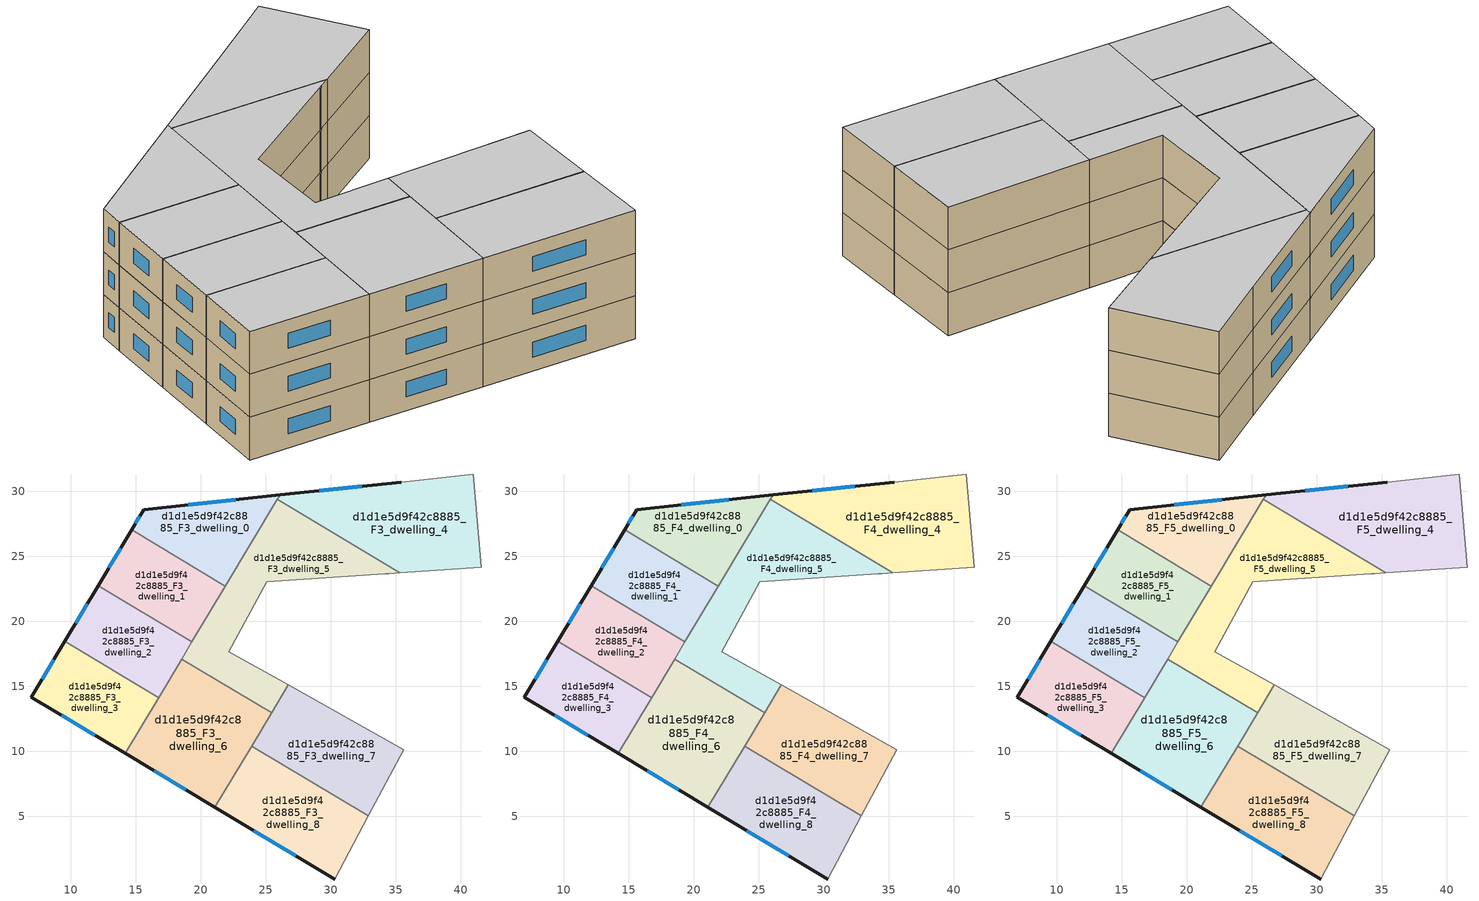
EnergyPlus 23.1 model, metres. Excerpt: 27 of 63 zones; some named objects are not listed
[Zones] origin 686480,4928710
d1d1e5d9f42c8885_F3_dwelling_0
 floor to d1d1e5d9f42c8885_F2_dwelling_0 (EU_floor_Construction): 26.11,29.73 21.91,22.71 14.69,27.04 15.62,28.61 z9
 wall outside (EU_wall_Construction): 26.11,29.73 15.62,28.61 14.69,27.04 z9:12
 wall to d1d1e5d9f42c8885_F3_dwelling_1 (EU_wall_Construction): 14.69,27.04 21.91,22.71 z9:12
 wall to d1d1e5d9f42c8885_F3_dwelling_5 (EU_wall_Construction): 21.91,22.71 25.91,29.38 z9:12
 wall to d1d1e5d9f42c8885_F3_dwelling_4 (EU_wall_Construction): 25.91,29.38 26.01,29.55 26.11,29.73 z9:12
 window (EU_Window_Construction): 15.32,28.1 14.99,27.55 / 22.7,29.36 19.04,28.97 z9.98:11.02
d1d1e5d9f42c8885_F3_dwelling_1
 floor to d1d1e5d9f42c8885_F2_dwelling_1 (EU_floor_Construction): 21.91,22.71 19.34,18.42 12.12,22.75 14.69,27.04 z9
 wall outside (EU_wall_Construction): 14.69,27.04 12.12,22.75 z9:12
 wall to d1d1e5d9f42c8885_F3_dwelling_2 (EU_wall_Construction): 12.12,22.75 19.34,18.42 z9:12
 wall to d1d1e5d9f42c8885_F3_dwelling_5 (EU_wall_Construction): 19.34,18.42 21.91,22.71 z9:12
 window (EU_Window_Construction): 13.85,25.65 12.95,24.15 z9.98:11.02
d1d1e5d9f42c8885_F3_dwelling_2
 floor to d1d1e5d9f42c8885_F2_dwelling_2 (EU_floor_Construction): 19.34,18.42 16.77,14.13 9.55,18.46 12.12,22.75 z9
 wall outside (EU_wall_Construction): 12.12,22.75 9.55,18.46 z9:12
 wall to d1d1e5d9f42c8885_F3_dwelling_3 (EU_wall_Construction): 9.55,18.46 16.77,14.13 z9:12
 wall to d1d1e5d9f42c8885_F3_dwelling_6 (EU_wall_Construction): 16.77,14.13 18.55,17.11 z9:12
 wall to d1d1e5d9f42c8885_F3_dwelling_5 (EU_wall_Construction): 18.55,17.11 19.34,18.42 z9:12
 window (EU_Window_Construction): 11.28,21.36 10.38,19.86 z9.98:11.02
d1d1e5d9f42c8885_F3_dwelling_3
 floor to d1d1e5d9f42c8885_F2_dwelling_3 (EU_floor_Construction): 16.77,14.13 14.2,9.84 6.97,14.18 9.55,18.46 z9
 wall outside (EU_wall_Construction): 9.55,18.46 6.97,14.18 14.2,9.84 z9:12
 wall to d1d1e5d9f42c8885_F3_dwelling_6 (EU_wall_Construction): 14.2,9.84 16.77,14.13 z9:12
 window (EU_Window_Construction): 9.32,12.77 11.85,11.25 / 8.71,17.07 7.81,15.57 z9.98:11.02
d1d1e5d9f42c8885_F3_dwelling_4
 floor to d1d1e5d9f42c8885_F2_dwelling_4 (EU_floor_Construction): 41,31.34 41.59,24.15 35.33,23.73 25.91,29.38 26.01,29.55 26.11,29.73 35.44,30.72 z9
 wall outside (EU_wall_Construction): 35.44,30.72 26.11,29.73 z9:12
 wall adiabatic (EU_wall_Construction): 35.33,23.73 41.59,24.15 41,31.34 35.44,30.72 z9:12
 wall to d1d1e5d9f42c8885_F3_dwelling_5 (EU_wall_Construction): 25.91,29.38 35.33,23.73 z9:12
 window (EU_Window_Construction): 32.41,30.4 29.15,30.05 z9.98:11.02
d1d1e5d9f42c8885_F3_dwelling_5
 floor to d1d1e5d9f42c8885_F2_dwelling_5 (EU_floor_Construction): 35.33,23.73 34.46,23.67 34.2,23.65 25.08,23.04 22.18,17.68 26.75,15.12 25.46,12.96 18.55,17.11 25.91,29.38 z9
 wall adiabatic (EU_wall_Construction): 26.75,15.12 22.18,17.68 25.08,23.04 34.2,23.65 34.46,23.67 35.33,23.73 z9:12
 wall to d1d1e5d9f42c8885_F3_dwelling_6 (EU_wall_Construction): 18.55,17.11 25.46,12.96 z9:12
 wall to d1d1e5d9f42c8885_F3_dwelling_7 (EU_wall_Construction): 25.46,12.96 26.75,15.12 z9:12
d1d1e5d9f42c8885_F3_dwelling_6
 floor to d1d1e5d9f42c8885_F2_dwelling_6 (EU_floor_Construction): 25.46,12.96 21.11,5.7 14.2,9.84 18.55,17.11 z9
 wall outside (EU_wall_Construction): 14.2,9.84 21.11,5.7 z9:12
 wall to d1d1e5d9f42c8885_F3_dwelling_8 (EU_wall_Construction): 21.11,5.7 23.93,10.41 z9:12
 wall to d1d1e5d9f42c8885_F3_dwelling_7 (EU_wall_Construction): 23.93,10.41 25.46,12.97 z9:12
 window (EU_Window_Construction): 16.44,8.5 18.86,7.05 z9.98:11.02
d1d1e5d9f42c8885_F3_dwelling_7
 floor to d1d1e5d9f42c8885_F2_dwelling_7 (EU_floor_Construction): 35.64,10.14 32.91,5.04 23.93,10.41 26.75,15.12 z9
 wall adiabatic (EU_wall_Construction): 32.91,5.04 35.64,10.14 26.75,15.12 z9:12
 wall to d1d1e5d9f42c8885_F3_dwelling_8 (EU_wall_Construction): 23.93,10.41 32.91,5.04 z9:12
d1d1e5d9f42c8885_F3_dwelling_8
 floor to d1d1e5d9f42c8885_F2_dwelling_8 (EU_floor_Construction): 32.91,5.04 30.3,0.19 21.11,5.7 23.93,10.41 z9
 wall outside (EU_wall_Construction): 21.11,5.7 30.3,0.19 z9:12
 wall adiabatic (EU_wall_Construction): 30.3,0.19 32.91,5.04 z9:12
 window (EU_Window_Construction): 24.1,3.91 27.31,1.98 z9.98:11.02
d1d1e5d9f42c8885_F4_dwelling_0
 floor to d1d1e5d9f42c8885_F3_dwelling_0 (EU_floor_Construction): 26.11,29.73 21.91,22.71 14.69,27.04 15.62,28.61 z12
 wall outside (EU_wall_Construction): 26.11,29.73 15.62,28.61 14.69,27.04 z12:15
 wall to d1d1e5d9f42c8885_F4_dwelling_1 (EU_wall_Construction): 14.69,27.04 21.91,22.71 z12:15
 wall to d1d1e5d9f42c8885_F4_dwelling_5 (EU_wall_Construction): 21.91,22.71 25.91,29.38 z12:15
 wall to d1d1e5d9f42c8885_F4_dwelling_4 (EU_wall_Construction): 25.91,29.38 26.01,29.55 26.11,29.73 z12:15
 window (EU_Window_Construction): 15.32,28.1 14.99,27.55 / 22.7,29.36 19.04,28.97 z12.98:14.02
d1d1e5d9f42c8885_F4_dwelling_1
 floor to d1d1e5d9f42c8885_F3_dwelling_1 (EU_floor_Construction): 21.91,22.71 19.34,18.42 12.12,22.75 14.69,27.04 z12
 wall outside (EU_wall_Construction): 14.69,27.04 12.12,22.75 z12:15
 wall to d1d1e5d9f42c8885_F4_dwelling_2 (EU_wall_Construction): 12.12,22.75 19.34,18.42 z12:15
 wall to d1d1e5d9f42c8885_F4_dwelling_5 (EU_wall_Construction): 19.34,18.42 21.91,22.71 z12:15
 window (EU_Window_Construction): 13.85,25.65 12.95,24.15 z12.98:14.02
d1d1e5d9f42c8885_F4_dwelling_2
 floor to d1d1e5d9f42c8885_F3_dwelling_2 (EU_floor_Construction): 19.34,18.42 16.77,14.13 9.55,18.46 12.12,22.75 z12
 wall outside (EU_wall_Construction): 12.12,22.75 9.55,18.46 z12:15
 wall to d1d1e5d9f42c8885_F4_dwelling_3 (EU_wall_Construction): 9.55,18.46 16.77,14.13 z12:15
 wall to d1d1e5d9f42c8885_F4_dwelling_6 (EU_wall_Construction): 16.77,14.13 18.55,17.11 z12:15
 wall to d1d1e5d9f42c8885_F4_dwelling_5 (EU_wall_Construction): 18.55,17.11 19.34,18.42 z12:15
 window (EU_Window_Construction): 11.28,21.36 10.38,19.86 z12.98:14.02
d1d1e5d9f42c8885_F4_dwelling_3
 floor to d1d1e5d9f42c8885_F3_dwelling_3 (EU_floor_Construction): 16.77,14.13 14.2,9.84 6.97,14.18 9.55,18.46 z12
 wall outside (EU_wall_Construction): 9.55,18.46 6.97,14.18 14.2,9.84 z12:15
 wall to d1d1e5d9f42c8885_F4_dwelling_6 (EU_wall_Construction): 14.2,9.84 16.77,14.13 z12:15
 window (EU_Window_Construction): 9.32,12.77 11.85,11.25 / 8.71,17.07 7.81,15.57 z12.98:14.02
d1d1e5d9f42c8885_F4_dwelling_4
 floor to d1d1e5d9f42c8885_F3_dwelling_4 (EU_floor_Construction): 41,31.34 41.59,24.15 35.33,23.73 25.91,29.38 26.01,29.55 26.11,29.73 35.44,30.72 z12
 wall outside (EU_wall_Construction): 35.44,30.72 26.11,29.73 z12:15
 wall adiabatic (EU_wall_Construction): 35.33,23.73 41.59,24.15 41,31.34 35.44,30.72 z12:15
 wall to d1d1e5d9f42c8885_F4_dwelling_5 (EU_wall_Construction): 25.91,29.38 35.33,23.73 z12:15
 window (EU_Window_Construction): 32.41,30.4 29.15,30.05 z12.98:14.02
d1d1e5d9f42c8885_F4_dwelling_5
 floor to d1d1e5d9f42c8885_F3_dwelling_5 (EU_floor_Construction): 35.33,23.73 34.46,23.67 34.2,23.65 25.08,23.04 22.18,17.68 26.75,15.12 25.46,12.96 18.55,17.11 25.91,29.38 z12
 wall adiabatic (EU_wall_Construction): 26.75,15.12 22.18,17.68 25.08,23.04 34.2,23.65 34.46,23.67 35.33,23.73 z12:15
 wall to d1d1e5d9f42c8885_F4_dwelling_6 (EU_wall_Construction): 18.55,17.11 25.46,12.96 z12:15
 wall to d1d1e5d9f42c8885_F4_dwelling_7 (EU_wall_Construction): 25.46,12.96 26.75,15.12 z12:15
d1d1e5d9f42c8885_F4_dwelling_6
 floor to d1d1e5d9f42c8885_F3_dwelling_6 (EU_floor_Construction): 25.46,12.96 21.11,5.7 14.2,9.84 18.55,17.11 z12
 wall outside (EU_wall_Construction): 14.2,9.84 21.11,5.7 z12:15
 wall to d1d1e5d9f42c8885_F4_dwelling_8 (EU_wall_Construction): 21.11,5.7 23.93,10.41 z12:15
 wall to d1d1e5d9f42c8885_F4_dwelling_7 (EU_wall_Construction): 23.93,10.41 25.46,12.97 z12:15
 window (EU_Window_Construction): 16.44,8.5 18.86,7.05 z12.98:14.02
d1d1e5d9f42c8885_F4_dwelling_7
 floor to d1d1e5d9f42c8885_F3_dwelling_7 (EU_floor_Construction): 35.64,10.14 32.91,5.04 23.93,10.41 26.75,15.12 z12
 wall adiabatic (EU_wall_Construction): 32.91,5.04 35.64,10.14 26.75,15.12 z12:15
 wall to d1d1e5d9f42c8885_F4_dwelling_8 (EU_wall_Construction): 23.93,10.41 32.91,5.04 z12:15
d1d1e5d9f42c8885_F4_dwelling_8
 floor to d1d1e5d9f42c8885_F3_dwelling_8 (EU_floor_Construction): 32.91,5.04 30.3,0.19 21.11,5.7 23.93,10.41 z12
 wall outside (EU_wall_Construction): 21.11,5.7 30.3,0.19 z12:15
 wall adiabatic (EU_wall_Construction): 30.3,0.19 32.91,5.04 z12:15
 window (EU_Window_Construction): 24.1,3.91 27.31,1.98 z12.98:14.02
d1d1e5d9f42c8885_F5_dwelling_0
 floor to d1d1e5d9f42c8885_F4_dwelling_0 (EU_floor_Construction): 26.11,29.73 21.91,22.71 14.69,27.04 15.62,28.61 z15
 wall outside (EU_wall_Construction): 26.11,29.73 15.62,28.61 14.69,27.04 z15:18
 wall to d1d1e5d9f42c8885_F5_dwelling_1 (EU_wall_Construction): 14.69,27.04 21.91,22.71 z15:18
 wall to d1d1e5d9f42c8885_F5_dwelling_5 (EU_wall_Construction): 21.91,22.71 25.91,29.38 z15:18
 wall to d1d1e5d9f42c8885_F5_dwelling_4 (EU_wall_Construction): 25.91,29.38 26.01,29.55 26.11,29.73 z15:18
 window (EU_Window_Construction): 15.32,28.1 14.99,27.55 / 22.7,29.36 19.04,28.97 z15.98:17.02
 ceiling to d1d1e5d9f42c8885_F6_dwelling_0 (EU_floor_Construction): 21.91,22.71 26.11,29.73 15.62,28.61 14.69,27.04 z18
d1d1e5d9f42c8885_F5_dwelling_1
 floor to d1d1e5d9f42c8885_F4_dwelling_1 (EU_floor_Construction): 21.91,22.71 19.34,18.42 12.12,22.75 14.69,27.04 z15
 wall outside (EU_wall_Construction): 14.69,27.04 12.12,22.75 z15:18
 wall to d1d1e5d9f42c8885_F5_dwelling_2 (EU_wall_Construction): 12.12,22.75 19.34,18.42 z15:18
 wall to d1d1e5d9f42c8885_F5_dwelling_5 (EU_wall_Construction): 19.34,18.42 21.91,22.71 z15:18
 window (EU_Window_Construction): 13.85,25.65 12.95,24.15 z15.98:17.02
 ceiling to d1d1e5d9f42c8885_F6_dwelling_1 (EU_floor_Construction): 19.34,18.42 21.91,22.71 14.69,27.04 12.12,22.75 z18
d1d1e5d9f42c8885_F5_dwelling_2
 floor to d1d1e5d9f42c8885_F4_dwelling_2 (EU_floor_Construction): 19.34,18.42 16.77,14.13 9.55,18.46 12.12,22.75 z15
 wall outside (EU_wall_Construction): 12.12,22.75 9.55,18.46 z15:18
 wall to d1d1e5d9f42c8885_F5_dwelling_3 (EU_wall_Construction): 9.55,18.46 16.77,14.13 z15:18
 wall to d1d1e5d9f42c8885_F5_dwelling_6 (EU_wall_Construction): 16.77,14.13 18.55,17.11 z15:18
 wall to d1d1e5d9f42c8885_F5_dwelling_5 (EU_wall_Construction): 18.55,17.11 19.34,18.42 z15:18
 window (EU_Window_Construction): 11.28,21.36 10.38,19.86 z15.98:17.02
 ceiling to d1d1e5d9f42c8885_F6_dwelling_2 (EU_floor_Construction): 16.77,14.13 19.34,18.42 12.12,22.75 9.55,18.46 z18
d1d1e5d9f42c8885_F5_dwelling_3
 floor to d1d1e5d9f42c8885_F4_dwelling_3 (EU_floor_Construction): 16.77,14.13 14.2,9.84 6.97,14.18 9.55,18.46 z15
 wall outside (EU_wall_Construction): 9.55,18.46 6.97,14.18 14.2,9.84 z15:18
 wall to d1d1e5d9f42c8885_F5_dwelling_6 (EU_wall_Construction): 14.2,9.84 16.77,14.13 z15:18
 window (EU_Window_Construction): 9.32,12.77 11.85,11.25 / 8.71,17.07 7.81,15.57 z15.98:17.02
 ceiling to d1d1e5d9f42c8885_F6_dwelling_3 (EU_floor_Construction): 14.2,9.84 16.77,14.13 9.55,18.46 6.97,14.18 z18
d1d1e5d9f42c8885_F5_dwelling_4
 floor to d1d1e5d9f42c8885_F4_dwelling_4 (EU_floor_Construction): 41,31.34 41.59,24.15 35.33,23.73 25.91,29.38 26.01,29.55 26.11,29.73 35.44,30.72 z15
 wall outside (EU_wall_Construction): 35.44,30.72 26.11,29.73 z15:18
 wall adiabatic (EU_wall_Construction): 35.33,23.73 41.59,24.15 41,31.34 35.44,30.72 z15:18
 wall to d1d1e5d9f42c8885_F5_dwelling_5 (EU_wall_Construction): 25.91,29.38 35.33,23.73 z15:18
 window (EU_Window_Construction): 32.41,30.4 29.15,30.05 z15.98:17.02
 ceiling to d1d1e5d9f42c8885_F6_dwelling_4 (EU_floor_Construction): 41.59,24.15 41,31.34 35.44,30.72 26.11,29.73 26.01,29.55 25.91,29.38 35.33,23.73 z18
d1d1e5d9f42c8885_F5_dwelling_5
 floor to d1d1e5d9f42c8885_F4_dwelling_5 (EU_floor_Construction): 35.33,23.73 34.46,23.67 34.2,23.65 25.08,23.04 22.18,17.68 26.75,15.12 25.46,12.96 18.55,17.11 25.91,29.38 z15
 wall adiabatic (EU_wall_Construction): 26.75,15.12 22.18,17.68 25.08,23.04 34.2,23.65 34.46,23.67 35.33,23.73 z15:18
 wall to d1d1e5d9f42c8885_F5_dwelling_6 (EU_wall_Construction): 18.55,17.11 25.46,12.96 z15:18
 wall to d1d1e5d9f42c8885_F5_dwelling_7 (EU_wall_Construction): 25.46,12.96 26.75,15.12 z15:18
 ceiling to d1d1e5d9f42c8885_F6_dwelling_5 (EU_floor_Construction): 26.75,15.12 22.18,17.68 25.08,23.04 34.2,23.65 34.46,23.67 35.33,23.73 25.91,29.38 18.55,17.11 25.46,12.96 z18
d1d1e5d9f42c8885_F5_dwelling_6
 floor to d1d1e5d9f42c8885_F4_dwelling_6 (EU_floor_Construction): 25.46,12.96 21.11,5.7 14.2,9.84 18.55,17.11 z15
 wall outside (EU_wall_Construction): 14.2,9.84 21.11,5.7 z15:18
 wall to d1d1e5d9f42c8885_F5_dwelling_8 (EU_wall_Construction): 21.11,5.7 23.93,10.41 z15:18
 wall to d1d1e5d9f42c8885_F5_dwelling_7 (EU_wall_Construction): 23.93,10.41 25.46,12.97 z15:18
 window (EU_Window_Construction): 16.44,8.5 18.86,7.05 z15.98:17.02
 ceiling to d1d1e5d9f42c8885_F6_dwelling_6 (EU_floor_Construction): 21.11,5.7 25.46,12.96 18.55,17.11 14.2,9.84 z18
d1d1e5d9f42c8885_F5_dwelling_7
 floor to d1d1e5d9f42c8885_F4_dwelling_7 (EU_floor_Construction): 35.64,10.14 32.91,5.04 23.93,10.41 26.75,15.12 z15
 wall adiabatic (EU_wall_Construction): 32.91,5.04 35.64,10.14 26.75,15.12 z15:18
 wall to d1d1e5d9f42c8885_F5_dwelling_8 (EU_wall_Construction): 23.93,10.41 32.91,5.04 z15:18
 ceiling to d1d1e5d9f42c8885_F6_dwelling_7 (EU_floor_Construction): 32.91,5.04 35.64,10.14 26.75,15.12 23.93,10.41 z18
d1d1e5d9f42c8885_F5_dwelling_8
 floor to d1d1e5d9f42c8885_F4_dwelling_8 (EU_floor_Construction): 32.91,5.04 30.3,0.19 21.11,5.7 23.93,10.41 z15
 wall outside (EU_wall_Construction): 21.11,5.7 30.3,0.19 z15:18
 wall adiabatic (EU_wall_Construction): 30.3,0.19 32.91,5.04 z15:18
 window (EU_Window_Construction): 24.1,3.91 27.31,1.98 z15.98:17.02
 ceiling to d1d1e5d9f42c8885_F6_dwelling_8 (EU_floor_Construction): 30.3,0.19 32.91,5.04 23.93,10.41 21.11,5.7 z18
[Building]
EU S2 Campaign: North Axis=0; Terrain=City; Solar Distribution=FullExterior
[Site:Location]
Bologna: Latitude=44.5; Longitude=11.25; Time Zone=1; Elevation=37
[SizingPeriod:WeatherFileDays]
AnnualSizingPeriod: Begin Month=1; Begin Day of Month=1; End Month=12; End Day of Month=31; Day of Week for Start Day=Monday; Use Weather File Daylight Saving Period=No; Use Weather File Rain and Snow Indicators=No
[MATERIAL]
EU_InternalMass_Material: Roughness=MediumRough; Thickness=0.1; Conductivity=1; Density=1800; Specific Heat=900; Thermal Absorptance=0.9; Solar Absorptance=0.7; Visible Absorptance=0.7
[MATERIAL:NOMASS] Roughness=MediumRough; Thermal Absorptance=0.9; Solar Absorptance=0.7; Visible Absorptance=0.7
Name | Thermal Resistance
EU_wall_NoMass | 0.905828
EU_floor_NoMass | 0.67114
[WINDOWMATERIAL:SIMPLEGLAZINGSYSTEM]
EU_Window_SimpleGlazing: UFactor=4.52486; Solar Heat Gain Coefficient=0.85; Visible Transmittance=0.85
[CONSTRUCTION]
EU_wall_Construction: EU_wall_NoMass
EU_floor_Construction: EU_floor_NoMass
EU_Window_Construction: EU_Window_SimpleGlazing
EU_InternalMass_Construction: EU_InternalMass_Material
[ZONE] Type=1; Multiplier=1; Ceiling Height=autocalculate; Floor Area=autocalculate; Part of Total Floor Area=Yes
Name | Volume
d1d1e5d9f42c8885_F3_dwelling_0; d1d1e5d9f42c8885_F4_dwelling_0; d1d1e5d9f42c8885_F5_dwelling_0 | 126.335
d1d1e5d9f42c8885_F3_dwelling_1; d1d1e5d9f42c8885_F4_dwelling_1; d1d1e5d9f42c8885_F5_dwelling_1 | 126.336
d1d1e5d9f42c8885_F3_dwelling_2; d1d1e5d9f42c8885_F4_dwelling_2; d1d1e5d9f42c8885_F5_dwelling_2 | 126.357
d1d1e5d9f42c8885_F3_dwelling_3; d1d1e5d9f42c8885_F4_dwelling_3; d1d1e5d9f42c8885_F5_dwelling_3 | 126.33
d1d1e5d9f42c8885_F3_dwelling_4; d1d1e5d9f42c8885_F4_dwelling_4; d1d1e5d9f42c8885_F5_dwelling_4 | 230.432
d1d1e5d9f42c8885_F3_dwelling_5; d1d1e5d9f42c8885_F4_dwelling_5; d1d1e5d9f42c8885_F5_dwelling_5 | 226.365
d1d1e5d9f42c8885_F3_dwelling_6; d1d1e5d9f42c8885_F4_dwelling_6; d1d1e5d9f42c8885_F5_dwelling_6 | 204.699
d1d1e5d9f42c8885_F3_dwelling_7; d1d1e5d9f42c8885_F4_dwelling_7; d1d1e5d9f42c8885_F5_dwelling_7 | 174.646
d1d1e5d9f42c8885_F3_dwelling_8; d1d1e5d9f42c8885_F4_dwelling_8; d1d1e5d9f42c8885_F5_dwelling_8 | 174.639
[INTERNALMASS] Construction=EU_InternalMass_Construction
Name | Zone or ZoneList | Surface Area
d1d1e5d9f42c8885_F3_dwelling_0_EU_InternalMass | d1d1e5d9f42c8885_F3_dwelling_0 | 42.1116
d1d1e5d9f42c8885_F3_dwelling_1_EU_InternalMass | d1d1e5d9f42c8885_F3_dwelling_1 | 42.1119
d1d1e5d9f42c8885_F3_dwelling_2_EU_InternalMass | d1d1e5d9f42c8885_F3_dwelling_2 | 42.1191
d1d1e5d9f42c8885_F3_dwelling_3_EU_InternalMass | d1d1e5d9f42c8885_F3_dwelling_3 | 42.1096
d1d1e5d9f42c8885_F3_dwelling_4_EU_InternalMass | d1d1e5d9f42c8885_F3_dwelling_4 | 76.8102
d1d1e5d9f42c8885_F3_dwelling_5_EU_InternalMass | d1d1e5d9f42c8885_F3_dwelling_5 | 75.4538
d1d1e5d9f42c8885_F3_dwelling_6_EU_InternalMass | d1d1e5d9f42c8885_F3_dwelling_6 | 68.2311
d1d1e5d9f42c8885_F3_dwelling_7_EU_InternalMass | d1d1e5d9f42c8885_F3_dwelling_7 | 58.2151
d1d1e5d9f42c8885_F3_dwelling_8_EU_InternalMass | d1d1e5d9f42c8885_F3_dwelling_8 | 58.2131
d1d1e5d9f42c8885_F4_dwelling_0_EU_InternalMass | d1d1e5d9f42c8885_F4_dwelling_0 | 42.1116
d1d1e5d9f42c8885_F4_dwelling_1_EU_InternalMass | d1d1e5d9f42c8885_F4_dwelling_1 | 42.1119
d1d1e5d9f42c8885_F4_dwelling_2_EU_InternalMass | d1d1e5d9f42c8885_F4_dwelling_2 | 42.1191
d1d1e5d9f42c8885_F4_dwelling_3_EU_InternalMass | d1d1e5d9f42c8885_F4_dwelling_3 | 42.1096
d1d1e5d9f42c8885_F4_dwelling_4_EU_InternalMass | d1d1e5d9f42c8885_F4_dwelling_4 | 76.8102
d1d1e5d9f42c8885_F4_dwelling_5_EU_InternalMass | d1d1e5d9f42c8885_F4_dwelling_5 | 75.4538
d1d1e5d9f42c8885_F4_dwelling_6_EU_InternalMass | d1d1e5d9f42c8885_F4_dwelling_6 | 68.2311
d1d1e5d9f42c8885_F4_dwelling_7_EU_InternalMass | d1d1e5d9f42c8885_F4_dwelling_7 | 58.2151
d1d1e5d9f42c8885_F4_dwelling_8_EU_InternalMass | d1d1e5d9f42c8885_F4_dwelling_8 | 58.2131
d1d1e5d9f42c8885_F5_dwelling_0_EU_InternalMass | d1d1e5d9f42c8885_F5_dwelling_0 | 42.1116
d1d1e5d9f42c8885_F5_dwelling_1_EU_InternalMass | d1d1e5d9f42c8885_F5_dwelling_1 | 42.1119
d1d1e5d9f42c8885_F5_dwelling_2_EU_InternalMass | d1d1e5d9f42c8885_F5_dwelling_2 | 42.1191
d1d1e5d9f42c8885_F5_dwelling_3_EU_InternalMass | d1d1e5d9f42c8885_F5_dwelling_3 | 42.1096
d1d1e5d9f42c8885_F5_dwelling_4_EU_InternalMass | d1d1e5d9f42c8885_F5_dwelling_4 | 76.8102
d1d1e5d9f42c8885_F5_dwelling_5_EU_InternalMass | d1d1e5d9f42c8885_F5_dwelling_5 | 75.4538
d1d1e5d9f42c8885_F5_dwelling_6_EU_InternalMass | d1d1e5d9f42c8885_F5_dwelling_6 | 68.2311
d1d1e5d9f42c8885_F5_dwelling_7_EU_InternalMass | d1d1e5d9f42c8885_F5_dwelling_7 | 58.2151
d1d1e5d9f42c8885_F5_dwelling_8_EU_InternalMass | d1d1e5d9f42c8885_F5_dwelling_8 | 58.2131
[OTHEREQUIPMENT] Fuel Type=Electricity; Design Level Calculation Method=Watts/Area; Power per Zone Floor Area=1; Fraction Latent=0; Fraction Radiant=0; Fraction Lost=0; Carbon Dioxide Generation Rate=0; EndUse Subcategory=EU_Step8_InternalGains
Name | Zone or ZoneList or Space or SpaceList | Schedule
EU_Step8_InternalGain_d1d1e5d9f42c8885_F3_dwelling_0_f000 | d1d1e5d9f42c8885_F3_dwelling_0 | EU_Step8_GainSchedule_d1d1e5d9f42c8885_F3_dwelling_0_f000
EU_Step8_InternalGain_d1d1e5d9f42c8885_F3_dwelling_1_f000 | d1d1e5d9f42c8885_F3_dwelling_1 | EU_Step8_GainSchedule_d1d1e5d9f42c8885_F3_dwelling_1_f000
EU_Step8_InternalGain_d1d1e5d9f42c8885_F3_dwelling_2_f000 | d1d1e5d9f42c8885_F3_dwelling_2 | EU_Step8_GainSchedule_d1d1e5d9f42c8885_F3_dwelling_2_f000
EU_Step8_InternalGain_d1d1e5d9f42c8885_F3_dwelling_3_f000 | d1d1e5d9f42c8885_F3_dwelling_3 | EU_Step8_GainSchedule_d1d1e5d9f42c8885_F3_dwelling_3_f000
EU_Step8_InternalGain_d1d1e5d9f42c8885_F3_dwelling_4_f000 | d1d1e5d9f42c8885_F3_dwelling_4 | EU_Step8_GainSchedule_d1d1e5d9f42c8885_F3_dwelling_4_f000
EU_Step8_InternalGain_d1d1e5d9f42c8885_F3_dwelling_5_f000 | d1d1e5d9f42c8885_F3_dwelling_5 | EU_Step8_GainSchedule_d1d1e5d9f42c8885_F3_dwelling_5_f000
EU_Step8_InternalGain_d1d1e5d9f42c8885_F3_dwelling_6_f000 | d1d1e5d9f42c8885_F3_dwelling_6 | EU_Step8_GainSchedule_d1d1e5d9f42c8885_F3_dwelling_6_f000
EU_Step8_InternalGain_d1d1e5d9f42c8885_F3_dwelling_7_f000 | d1d1e5d9f42c8885_F3_dwelling_7 | EU_Step8_GainSchedule_d1d1e5d9f42c8885_F3_dwelling_7_f000
EU_Step8_InternalGain_d1d1e5d9f42c8885_F3_dwelling_8_f000 | d1d1e5d9f42c8885_F3_dwelling_8 | EU_Step8_GainSchedule_d1d1e5d9f42c8885_F3_dwelling_8_f000
EU_Step8_InternalGain_d1d1e5d9f42c8885_F4_dwelling_0_f000 | d1d1e5d9f42c8885_F4_dwelling_0 | EU_Step8_GainSchedule_d1d1e5d9f42c8885_F4_dwelling_0_f000
EU_Step8_InternalGain_d1d1e5d9f42c8885_F4_dwelling_1_f000 | d1d1e5d9f42c8885_F4_dwelling_1 | EU_Step8_GainSchedule_d1d1e5d9f42c8885_F4_dwelling_1_f000
EU_Step8_InternalGain_d1d1e5d9f42c8885_F4_dwelling_2_f000 | d1d1e5d9f42c8885_F4_dwelling_2 | EU_Step8_GainSchedule_d1d1e5d9f42c8885_F4_dwelling_2_f000
EU_Step8_InternalGain_d1d1e5d9f42c8885_F4_dwelling_3_f000 | d1d1e5d9f42c8885_F4_dwelling_3 | EU_Step8_GainSchedule_d1d1e5d9f42c8885_F4_dwelling_3_f000
EU_Step8_InternalGain_d1d1e5d9f42c8885_F4_dwelling_4_f000 | d1d1e5d9f42c8885_F4_dwelling_4 | EU_Step8_GainSchedule_d1d1e5d9f42c8885_F4_dwelling_4_f000
EU_Step8_InternalGain_d1d1e5d9f42c8885_F4_dwelling_5_f000 | d1d1e5d9f42c8885_F4_dwelling_5 | EU_Step8_GainSchedule_d1d1e5d9f42c8885_F4_dwelling_5_f000
EU_Step8_InternalGain_d1d1e5d9f42c8885_F4_dwelling_6_f000 | d1d1e5d9f42c8885_F4_dwelling_6 | EU_Step8_GainSchedule_d1d1e5d9f42c8885_F4_dwelling_6_f000
EU_Step8_InternalGain_d1d1e5d9f42c8885_F4_dwelling_7_f000 | d1d1e5d9f42c8885_F4_dwelling_7 | EU_Step8_GainSchedule_d1d1e5d9f42c8885_F4_dwelling_7_f000
EU_Step8_InternalGain_d1d1e5d9f42c8885_F4_dwelling_8_f000 | d1d1e5d9f42c8885_F4_dwelling_8 | EU_Step8_GainSchedule_d1d1e5d9f42c8885_F4_dwelling_8_f000
EU_Step8_InternalGain_d1d1e5d9f42c8885_F5_dwelling_0_f000 | d1d1e5d9f42c8885_F5_dwelling_0 | EU_Step8_GainSchedule_d1d1e5d9f42c8885_F5_dwelling_0_f000
EU_Step8_InternalGain_d1d1e5d9f42c8885_F5_dwelling_1_f000 | d1d1e5d9f42c8885_F5_dwelling_1 | EU_Step8_GainSchedule_d1d1e5d9f42c8885_F5_dwelling_1_f000
EU_Step8_InternalGain_d1d1e5d9f42c8885_F5_dwelling_2_f000 | d1d1e5d9f42c8885_F5_dwelling_2 | EU_Step8_GainSchedule_d1d1e5d9f42c8885_F5_dwelling_2_f000
EU_Step8_InternalGain_d1d1e5d9f42c8885_F5_dwelling_3_f000 | d1d1e5d9f42c8885_F5_dwelling_3 | EU_Step8_GainSchedule_d1d1e5d9f42c8885_F5_dwelling_3_f000
EU_Step8_InternalGain_d1d1e5d9f42c8885_F5_dwelling_4_f000 | d1d1e5d9f42c8885_F5_dwelling_4 | EU_Step8_GainSchedule_d1d1e5d9f42c8885_F5_dwelling_4_f000
EU_Step8_InternalGain_d1d1e5d9f42c8885_F5_dwelling_5_f000 | d1d1e5d9f42c8885_F5_dwelling_5 | EU_Step8_GainSchedule_d1d1e5d9f42c8885_F5_dwelling_5_f000
EU_Step8_InternalGain_d1d1e5d9f42c8885_F5_dwelling_6_f000 | d1d1e5d9f42c8885_F5_dwelling_6 | EU_Step8_GainSchedule_d1d1e5d9f42c8885_F5_dwelling_6_f000
EU_Step8_InternalGain_d1d1e5d9f42c8885_F5_dwelling_7_f000 | d1d1e5d9f42c8885_F5_dwelling_7 | EU_Step8_GainSchedule_d1d1e5d9f42c8885_F5_dwelling_7_f000
EU_Step8_InternalGain_d1d1e5d9f42c8885_F5_dwelling_8_f000 | d1d1e5d9f42c8885_F5_dwelling_8 | EU_Step8_GainSchedule_d1d1e5d9f42c8885_F5_dwelling_8_f000
[ZONEVENTILATION:DESIGNFLOWRATE] Schedule=EU_AlwaysOn; Design Flow Rate Calculation Method=AirChanges/Hour; Air Changes per Hour=0.73129; Ventilation Type=Natural; Fan Pressure Rise=0; Fan Total Efficiency=1; Constant Term Coefficient=1; Temperature Term Coefficient=0; Velocity Term Coefficient=0; Velocity Squared Term Coefficient=0; Minimum Indoor Temperature=-100; Maximum Indoor Temperature=100; Delta Temperature=-100; Minimum Outdoor Temperature=-100; Maximum Outdoor Temperature=100; Maximum Wind Speed=40
Name | Zone or ZoneList or Space or SpaceList
EU_ConstantAir_d1d1e5d9f42c8885_F3_dwelling_0 | d1d1e5d9f42c8885_F3_dwelling_0
EU_ConstantAir_d1d1e5d9f42c8885_F3_dwelling_1 | d1d1e5d9f42c8885_F3_dwelling_1
EU_ConstantAir_d1d1e5d9f42c8885_F3_dwelling_2 | d1d1e5d9f42c8885_F3_dwelling_2
EU_ConstantAir_d1d1e5d9f42c8885_F3_dwelling_3 | d1d1e5d9f42c8885_F3_dwelling_3
EU_ConstantAir_d1d1e5d9f42c8885_F3_dwelling_4 | d1d1e5d9f42c8885_F3_dwelling_4
EU_ConstantAir_d1d1e5d9f42c8885_F3_dwelling_5 | d1d1e5d9f42c8885_F3_dwelling_5
EU_ConstantAir_d1d1e5d9f42c8885_F3_dwelling_6 | d1d1e5d9f42c8885_F3_dwelling_6
EU_ConstantAir_d1d1e5d9f42c8885_F3_dwelling_7 | d1d1e5d9f42c8885_F3_dwelling_7
EU_ConstantAir_d1d1e5d9f42c8885_F3_dwelling_8 | d1d1e5d9f42c8885_F3_dwelling_8
EU_ConstantAir_d1d1e5d9f42c8885_F4_dwelling_0 | d1d1e5d9f42c8885_F4_dwelling_0
EU_ConstantAir_d1d1e5d9f42c8885_F4_dwelling_1 | d1d1e5d9f42c8885_F4_dwelling_1
EU_ConstantAir_d1d1e5d9f42c8885_F4_dwelling_2 | d1d1e5d9f42c8885_F4_dwelling_2
EU_ConstantAir_d1d1e5d9f42c8885_F4_dwelling_3 | d1d1e5d9f42c8885_F4_dwelling_3
EU_ConstantAir_d1d1e5d9f42c8885_F4_dwelling_4 | d1d1e5d9f42c8885_F4_dwelling_4
EU_ConstantAir_d1d1e5d9f42c8885_F4_dwelling_5 | d1d1e5d9f42c8885_F4_dwelling_5
EU_ConstantAir_d1d1e5d9f42c8885_F4_dwelling_6 | d1d1e5d9f42c8885_F4_dwelling_6
EU_ConstantAir_d1d1e5d9f42c8885_F4_dwelling_7 | d1d1e5d9f42c8885_F4_dwelling_7
EU_ConstantAir_d1d1e5d9f42c8885_F4_dwelling_8 | d1d1e5d9f42c8885_F4_dwelling_8
EU_ConstantAir_d1d1e5d9f42c8885_F5_dwelling_0 | d1d1e5d9f42c8885_F5_dwelling_0
EU_ConstantAir_d1d1e5d9f42c8885_F5_dwelling_1 | d1d1e5d9f42c8885_F5_dwelling_1
EU_ConstantAir_d1d1e5d9f42c8885_F5_dwelling_2 | d1d1e5d9f42c8885_F5_dwelling_2
EU_ConstantAir_d1d1e5d9f42c8885_F5_dwelling_3 | d1d1e5d9f42c8885_F5_dwelling_3
EU_ConstantAir_d1d1e5d9f42c8885_F5_dwelling_4 | d1d1e5d9f42c8885_F5_dwelling_4
EU_ConstantAir_d1d1e5d9f42c8885_F5_dwelling_5 | d1d1e5d9f42c8885_F5_dwelling_5
EU_ConstantAir_d1d1e5d9f42c8885_F5_dwelling_6 | d1d1e5d9f42c8885_F5_dwelling_6
EU_ConstantAir_d1d1e5d9f42c8885_F5_dwelling_7 | d1d1e5d9f42c8885_F5_dwelling_7
EU_ConstantAir_d1d1e5d9f42c8885_F5_dwelling_8 | d1d1e5d9f42c8885_F5_dwelling_8
[HVACTEMPLATE:ZONE:IDEALLOADSAIRSYSTEM] System Availability Schedule=EU_AlwaysOn; Maximum Heating Supply Air Temperature=50; Minimum Cooling Supply Air Temperature=13; Maximum Heating Supply Air Humidity Ratio=0.0156; Minimum Cooling Supply Air Humidity Ratio=0.0077; Heating Limit=NoLimit; Cooling Limit=NoLimit; Heating Availability Schedule=EU_AlwaysOn; Cooling Availability Schedule=EU_CoolingOff; Dehumidification Control Type=ConstantSensibleHeatRatio; Cooling Sensible Heat Ratio=0.7; Dehumidification Setpoint=60; Humidification Control Type=None; Humidification Setpoint=30; Outdoor Air Method=None; Outdoor Air Flow Rate per Person=0.00944; Outdoor Air Flow Rate per Zone Floor Area=0; Outdoor Air Flow Rate per Zone=0; Demand Controlled Ventilation Type=None; Outdoor Air Economizer Type=NoEconomizer; Heat Recovery Type=None; Sensible Heat Recovery Effectiveness=0.7; Latent Heat Recovery Effectiveness=0.65
Name | Template Thermostat
d1d1e5d9f42c8885_F3_dwelling_0 | EU_HeatOnly_d1d1e5d9f42c8885_F3_dwelling_0
d1d1e5d9f42c8885_F3_dwelling_1 | EU_HeatOnly_d1d1e5d9f42c8885_F3_dwelling_1
d1d1e5d9f42c8885_F3_dwelling_2 | EU_HeatOnly_d1d1e5d9f42c8885_F3_dwelling_2
d1d1e5d9f42c8885_F3_dwelling_3 | EU_HeatOnly_d1d1e5d9f42c8885_F3_dwelling_3
d1d1e5d9f42c8885_F3_dwelling_4 | EU_HeatOnly_d1d1e5d9f42c8885_F3_dwelling_4
d1d1e5d9f42c8885_F3_dwelling_5 | EU_HeatOnly_d1d1e5d9f42c8885_F3_dwelling_5
d1d1e5d9f42c8885_F3_dwelling_6 | EU_HeatOnly_d1d1e5d9f42c8885_F3_dwelling_6
d1d1e5d9f42c8885_F3_dwelling_7 | EU_HeatOnly_d1d1e5d9f42c8885_F3_dwelling_7
d1d1e5d9f42c8885_F3_dwelling_8 | EU_HeatOnly_d1d1e5d9f42c8885_F3_dwelling_8
d1d1e5d9f42c8885_F4_dwelling_0 | EU_HeatOnly_d1d1e5d9f42c8885_F4_dwelling_0
d1d1e5d9f42c8885_F4_dwelling_1 | EU_HeatOnly_d1d1e5d9f42c8885_F4_dwelling_1
d1d1e5d9f42c8885_F4_dwelling_2 | EU_HeatOnly_d1d1e5d9f42c8885_F4_dwelling_2
d1d1e5d9f42c8885_F4_dwelling_3 | EU_HeatOnly_d1d1e5d9f42c8885_F4_dwelling_3
d1d1e5d9f42c8885_F4_dwelling_4 | EU_HeatOnly_d1d1e5d9f42c8885_F4_dwelling_4
d1d1e5d9f42c8885_F4_dwelling_5 | EU_HeatOnly_d1d1e5d9f42c8885_F4_dwelling_5
d1d1e5d9f42c8885_F4_dwelling_6 | EU_HeatOnly_d1d1e5d9f42c8885_F4_dwelling_6
d1d1e5d9f42c8885_F4_dwelling_7 | EU_HeatOnly_d1d1e5d9f42c8885_F4_dwelling_7
d1d1e5d9f42c8885_F4_dwelling_8 | EU_HeatOnly_d1d1e5d9f42c8885_F4_dwelling_8
d1d1e5d9f42c8885_F5_dwelling_0 | EU_HeatOnly_d1d1e5d9f42c8885_F5_dwelling_0
d1d1e5d9f42c8885_F5_dwelling_1 | EU_HeatOnly_d1d1e5d9f42c8885_F5_dwelling_1
d1d1e5d9f42c8885_F5_dwelling_2 | EU_HeatOnly_d1d1e5d9f42c8885_F5_dwelling_2
d1d1e5d9f42c8885_F5_dwelling_3 | EU_HeatOnly_d1d1e5d9f42c8885_F5_dwelling_3
d1d1e5d9f42c8885_F5_dwelling_4 | EU_HeatOnly_d1d1e5d9f42c8885_F5_dwelling_4
d1d1e5d9f42c8885_F5_dwelling_5 | EU_HeatOnly_d1d1e5d9f42c8885_F5_dwelling_5
d1d1e5d9f42c8885_F5_dwelling_6 | EU_HeatOnly_d1d1e5d9f42c8885_F5_dwelling_6
d1d1e5d9f42c8885_F5_dwelling_7 | EU_HeatOnly_d1d1e5d9f42c8885_F5_dwelling_7
d1d1e5d9f42c8885_F5_dwelling_8 | EU_HeatOnly_d1d1e5d9f42c8885_F5_dwelling_8
[SIZING:ZONE] Zone Cooling Design Supply Air Temperature Input Method=SupplyAirTemperature; Zone Cooling Design Supply Air Temperature=13; Zone Heating Design Supply Air Temperature Input Method=SupplyAirTemperature; Zone Heating Design Supply Air Temperature=50; Zone Cooling Design Supply Air Humidity Ratio=0.008; Zone Heating Design Supply Air Humidity Ratio=0.008; Cooling Design Air Flow Method=DesignDay; Cooling Design Air Flow Rate=0; Cooling Minimum Air Flow per Zone Floor Area=0.000762; Cooling Minimum Air Flow=0; Cooling Minimum Air Flow Fraction=0.2; Heating Design Air Flow Method=DesignDay; Heating Design Air Flow Rate=0; Heating Maximum Air Flow per Zone Floor Area=0.002032; Heating Maximum Air Flow=0.141576; Heating Maximum Air Flow Fraction=0.3; Account for Dedicated Outdoor Air System=No; Dedicated Outdoor Air System Control Strategy=NeutralSupplyAir; Dedicated Outdoor Air Low Setpoint Temperature for Design=autosize; Dedicated Outdoor Air High Setpoint Temperature for Design=autosize; Zone Load Sizing Method=Sensible Load Only No Latent Load; Zone Latent Cooling Design Supply Air Humidity Ratio Input Method=HumidityRatioDifference; Zone Cooling Design Supply Air Humidity Ratio Difference=0.005; Zone Latent Heating Design Supply Air Humidity Ratio Input Method=HumidityRatioDifference; Zone Humidification Design Supply Air Humidity Ratio Difference=0.005
d1d1e5d9f42c8885_F3_dwelling_0; d1d1e5d9f42c8885_F3_dwelling_1; d1d1e5d9f42c8885_F3_dwelling_2; d1d1e5d9f42c8885_F3_dwelling_3; d1d1e5d9f42c8885_F3_dwelling_4; d1d1e5d9f42c8885_F3_dwelling_5; d1d1e5d9f42c8885_F3_dwelling_6; d1d1e5d9f42c8885_F3_dwelling_7; d1d1e5d9f42c8885_F3_dwelling_8; d1d1e5d9f42c8885_F4_dwelling_0; d1d1e5d9f42c8885_F4_dwelling_1; d1d1e5d9f42c8885_F4_dwelling_2; d1d1e5d9f42c8885_F4_dwelling_3; d1d1e5d9f42c8885_F4_dwelling_4; d1d1e5d9f42c8885_F4_dwelling_5; d1d1e5d9f42c8885_F4_dwelling_6; d1d1e5d9f42c8885_F4_dwelling_7; d1d1e5d9f42c8885_F4_dwelling_8; d1d1e5d9f42c8885_F5_dwelling_0; d1d1e5d9f42c8885_F5_dwelling_1; d1d1e5d9f42c8885_F5_dwelling_2; d1d1e5d9f42c8885_F5_dwelling_3; d1d1e5d9f42c8885_F5_dwelling_4; d1d1e5d9f42c8885_F5_dwelling_5; d1d1e5d9f42c8885_F5_dwelling_6; d1d1e5d9f42c8885_F5_dwelling_7; d1d1e5d9f42c8885_F5_dwelling_8
[SCHEDULE:CONSTANT]
Name | Hourly Value
EU_AlwaysOn | 1
EU_CoolingOff | 0
[SCHEDULE:FILE] Column Number=1; Rows to Skip at Top=0; Number of Hours of Data=8760; Column Separator=Comma; Interpolate to Timestep=No; Minutes per Item=60; Adjust Schedule for Daylight Savings=Yes
Name | File
EU_Step8_GainSchedule_d1d1e5d9f42c8885_F3_dwelling_0_f000 | ../../schedules/d1d1e5d9f42c8885/d1d1e5d9f42c8885_F3_dwelling_0_f000_gain.csv
EU_Step8_GainSchedule_d1d1e5d9f42c8885_F3_dwelling_1_f000 | ../../schedules/d1d1e5d9f42c8885/d1d1e5d9f42c8885_F3_dwelling_1_f000_gain.csv
EU_Step8_GainSchedule_d1d1e5d9f42c8885_F3_dwelling_2_f000 | ../../schedules/d1d1e5d9f42c8885/d1d1e5d9f42c8885_F3_dwelling_2_f000_gain.csv
EU_Step8_GainSchedule_d1d1e5d9f42c8885_F3_dwelling_3_f000 | ../../schedules/d1d1e5d9f42c8885/d1d1e5d9f42c8885_F3_dwelling_3_f000_gain.csv
EU_Step8_GainSchedule_d1d1e5d9f42c8885_F3_dwelling_4_f000 | ../../schedules/d1d1e5d9f42c8885/d1d1e5d9f42c8885_F3_dwelling_4_f000_gain.csv
EU_Step8_GainSchedule_d1d1e5d9f42c8885_F3_dwelling_5_f000 | ../../schedules/d1d1e5d9f42c8885/d1d1e5d9f42c8885_F3_dwelling_5_f000_gain.csv
EU_Step8_GainSchedule_d1d1e5d9f42c8885_F3_dwelling_6_f000 | ../../schedules/d1d1e5d9f42c8885/d1d1e5d9f42c8885_F3_dwelling_6_f000_gain.csv
EU_Step8_GainSchedule_d1d1e5d9f42c8885_F3_dwelling_7_f000 | ../../schedules/d1d1e5d9f42c8885/d1d1e5d9f42c8885_F3_dwelling_7_f000_gain.csv
EU_Step8_GainSchedule_d1d1e5d9f42c8885_F3_dwelling_8_f000 | ../../schedules/d1d1e5d9f42c8885/d1d1e5d9f42c8885_F3_dwelling_8_f000_gain.csv
EU_Step8_GainSchedule_d1d1e5d9f42c8885_F4_dwelling_0_f000 | ../../schedules/d1d1e5d9f42c8885/d1d1e5d9f42c8885_F4_dwelling_0_f000_gain.csv
EU_Step8_GainSchedule_d1d1e5d9f42c8885_F4_dwelling_1_f000 | ../../schedules/d1d1e5d9f42c8885/d1d1e5d9f42c8885_F4_dwelling_1_f000_gain.csv
EU_Step8_GainSchedule_d1d1e5d9f42c8885_F4_dwelling_2_f000 | ../../schedules/d1d1e5d9f42c8885/d1d1e5d9f42c8885_F4_dwelling_2_f000_gain.csv
EU_Step8_GainSchedule_d1d1e5d9f42c8885_F4_dwelling_3_f000 | ../../schedules/d1d1e5d9f42c8885/d1d1e5d9f42c8885_F4_dwelling_3_f000_gain.csv
EU_Step8_GainSchedule_d1d1e5d9f42c8885_F4_dwelling_4_f000 | ../../schedules/d1d1e5d9f42c8885/d1d1e5d9f42c8885_F4_dwelling_4_f000_gain.csv
EU_Step8_GainSchedule_d1d1e5d9f42c8885_F4_dwelling_5_f000 | ../../schedules/d1d1e5d9f42c8885/d1d1e5d9f42c8885_F4_dwelling_5_f000_gain.csv
EU_Step8_GainSchedule_d1d1e5d9f42c8885_F4_dwelling_6_f000 | ../../schedules/d1d1e5d9f42c8885/d1d1e5d9f42c8885_F4_dwelling_6_f000_gain.csv
EU_Step8_GainSchedule_d1d1e5d9f42c8885_F4_dwelling_7_f000 | ../../schedules/d1d1e5d9f42c8885/d1d1e5d9f42c8885_F4_dwelling_7_f000_gain.csv
EU_Step8_GainSchedule_d1d1e5d9f42c8885_F4_dwelling_8_f000 | ../../schedules/d1d1e5d9f42c8885/d1d1e5d9f42c8885_F4_dwelling_8_f000_gain.csv
EU_Step8_GainSchedule_d1d1e5d9f42c8885_F5_dwelling_0_f000 | ../../schedules/d1d1e5d9f42c8885/d1d1e5d9f42c8885_F5_dwelling_0_f000_gain.csv
EU_Step8_GainSchedule_d1d1e5d9f42c8885_F5_dwelling_1_f000 | ../../schedules/d1d1e5d9f42c8885/d1d1e5d9f42c8885_F5_dwelling_1_f000_gain.csv
EU_Step8_GainSchedule_d1d1e5d9f42c8885_F5_dwelling_2_f000 | ../../schedules/d1d1e5d9f42c8885/d1d1e5d9f42c8885_F5_dwelling_2_f000_gain.csv
EU_Step8_GainSchedule_d1d1e5d9f42c8885_F5_dwelling_3_f000 | ../../schedules/d1d1e5d9f42c8885/d1d1e5d9f42c8885_F5_dwelling_3_f000_gain.csv
EU_Step8_GainSchedule_d1d1e5d9f42c8885_F5_dwelling_4_f000 | ../../schedules/d1d1e5d9f42c8885/d1d1e5d9f42c8885_F5_dwelling_4_f000_gain.csv
EU_Step8_GainSchedule_d1d1e5d9f42c8885_F5_dwelling_5_f000 | ../../schedules/d1d1e5d9f42c8885/d1d1e5d9f42c8885_F5_dwelling_5_f000_gain.csv
EU_Step8_GainSchedule_d1d1e5d9f42c8885_F5_dwelling_6_f000 | ../../schedules/d1d1e5d9f42c8885/d1d1e5d9f42c8885_F5_dwelling_6_f000_gain.csv
EU_Step8_GainSchedule_d1d1e5d9f42c8885_F5_dwelling_7_f000 | ../../schedules/d1d1e5d9f42c8885/d1d1e5d9f42c8885_F5_dwelling_7_f000_gain.csv
EU_Step8_GainSchedule_d1d1e5d9f42c8885_F5_dwelling_8_f000 | ../../schedules/d1d1e5d9f42c8885/d1d1e5d9f42c8885_F5_dwelling_8_f000_gain.csv
